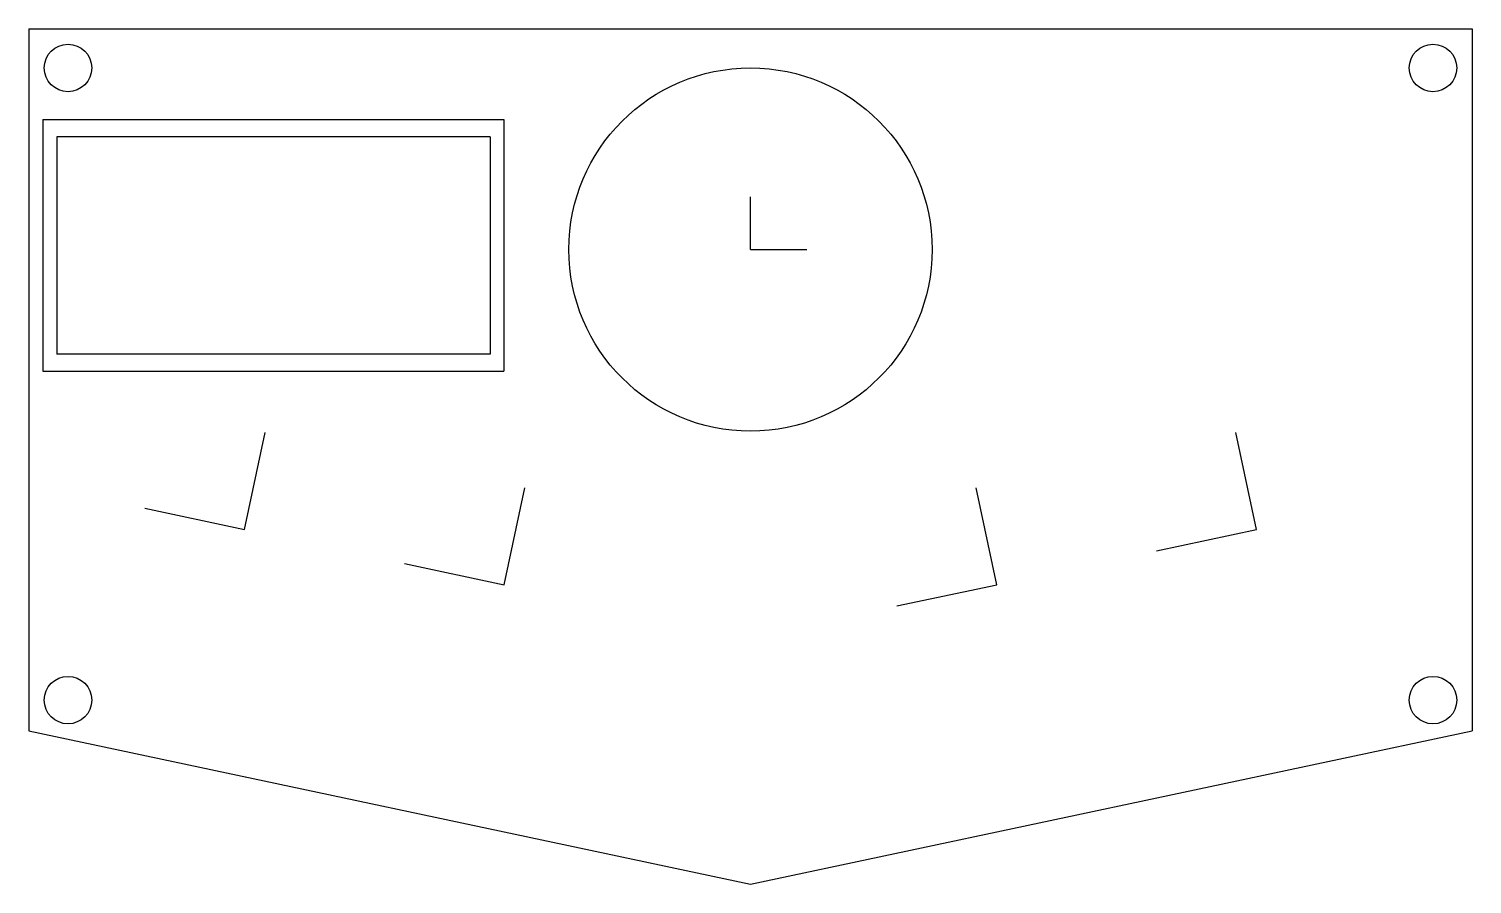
# Model space of a CAD drawing. Extents: x -52 to 52, y -29 to 32.
import ezdxf

# ---------------------------------------------------------------- set-up
doc = ezdxf.new("R2010")
doc.units = 0
doc.header["$MEASUREMENT"] = 0
doc.layers.add('MODELSKETCH_VISIBLE', color=7, linetype='CONTINUOUS')

msp = doc.modelspace()

# ---------------------------------------------------------------- linework, layer by layer
at = {"layer": 'MODELSKETCH_VISIBLE'}
for p, q in [((-51.64, 31.78), (51.64, 31.78)), ((-51.64, 31.78), (-51.64, -18.47)), ((51.64, 31.78), (51.64, -18.47)), ((-50.64, 25.28), (-50.64, 7.28)), ((-50.64, 25.28), (-17.64, 25.28)), ((-17.64, 25.28), (-17.64, 7.28)), ((-49.64, 24.06), (-49.64, 8.49)), ((-18.64, 24.06), (-49.64, 24.06)), ((-18.64, 24.06), (-18.64, 8.49)), ((0, 15.98), (0, 19.76)), ((0, 15.98), (4.04, 15.98)), ((-18.64, 8.49), (-49.64, 8.49)), ((-50.64, 7.28), (-17.64, 7.28)), ((-36.2, -4.06), (-34.73, 2.88)), ((36.2, -4.06), (34.73, 2.88)), ((-17.62, -8.01), (-16.14, -1.07)), ((17.62, -8.01), (16.14, -1.07)), ((-43.34, -2.54), (-36.2, -4.06)), ((29.06, -5.58), (36.2, -4.06)), ((-24.76, -6.49), (-17.62, -8.01)), ((10.48, -9.53), (17.62, -8.01)), ((-51.64, -18.47), (0, -29.44)), ((0, -29.44), (51.64, -18.47))]:
    msp.add_line(p, q, dxfattribs=at)
for centre, radius in [((-48.84, 28.98), 1.7), ((48.84, 28.98), 1.7), ((0, 15.98), 13), ((-48.84, -16.27), 1.7), ((48.84, -16.27), 1.7)]:
    msp.add_circle(centre, radius, dxfattribs=at)

doc.saveas('drawing.dxf')
